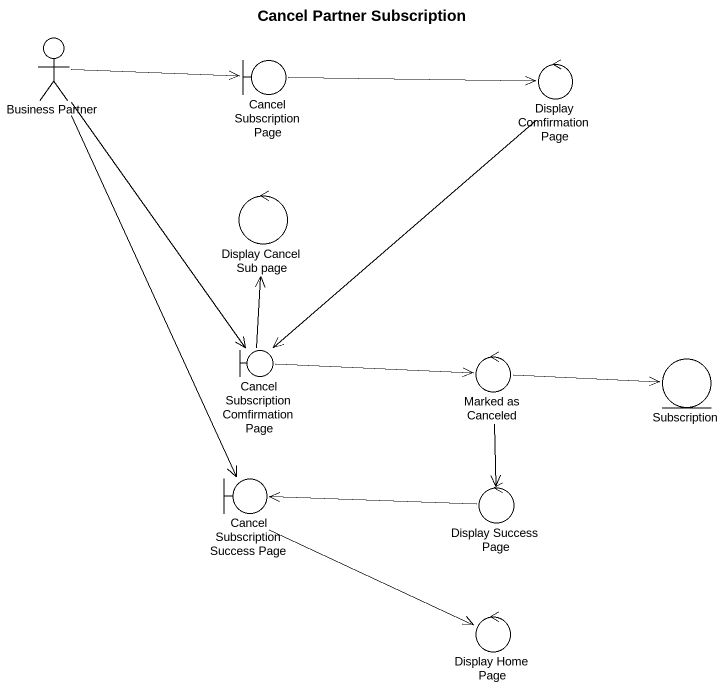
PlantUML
@startuml
title Cancel Partner Subscription
actor "Business Partner" as Business_Partner
boundary "Cancel Subscription Page" as Cancel_Subscription_Page
control "Display Comfirmation Page" as Display_Comfirmation_Page
control "Display Cancel Sub page" as Display_Cancel_Sub_page
boundary "Cancel Subscription Comfirmation Page" as Cancel_Subscription
control "Marked as Canceled" as Marked_as_Canceled
entity Subscription
boundary "Cancel Subscription Success Page" as Cancel_Subscription_Success
control "Display Success Page" as Display_Success_Page
control "Display Home Page" as Display_Home_Page
Business_Partner -right-> Cancel_Subscription_Page
Business_Partner --> Cancel_Subscription
Business_Partner --> Cancel_Subscription_Success
Cancel_Subscription_Page -right-> Display_Comfirmation_Page
Display_Comfirmation_Page --> Cancel_Subscription
Cancel_Subscription -up-> Display_Cancel_Sub_page
Cancel_Subscription -right-> Marked_as_Canceled
Marked_as_Canceled -right-> Subscription
Marked_as_Canceled --> Display_Success_Page
Cancel_Subscription_Success -right-> Display_Home_Page
Display_Success_Page -left-> Cancel_Subscription_Success
@enduml
